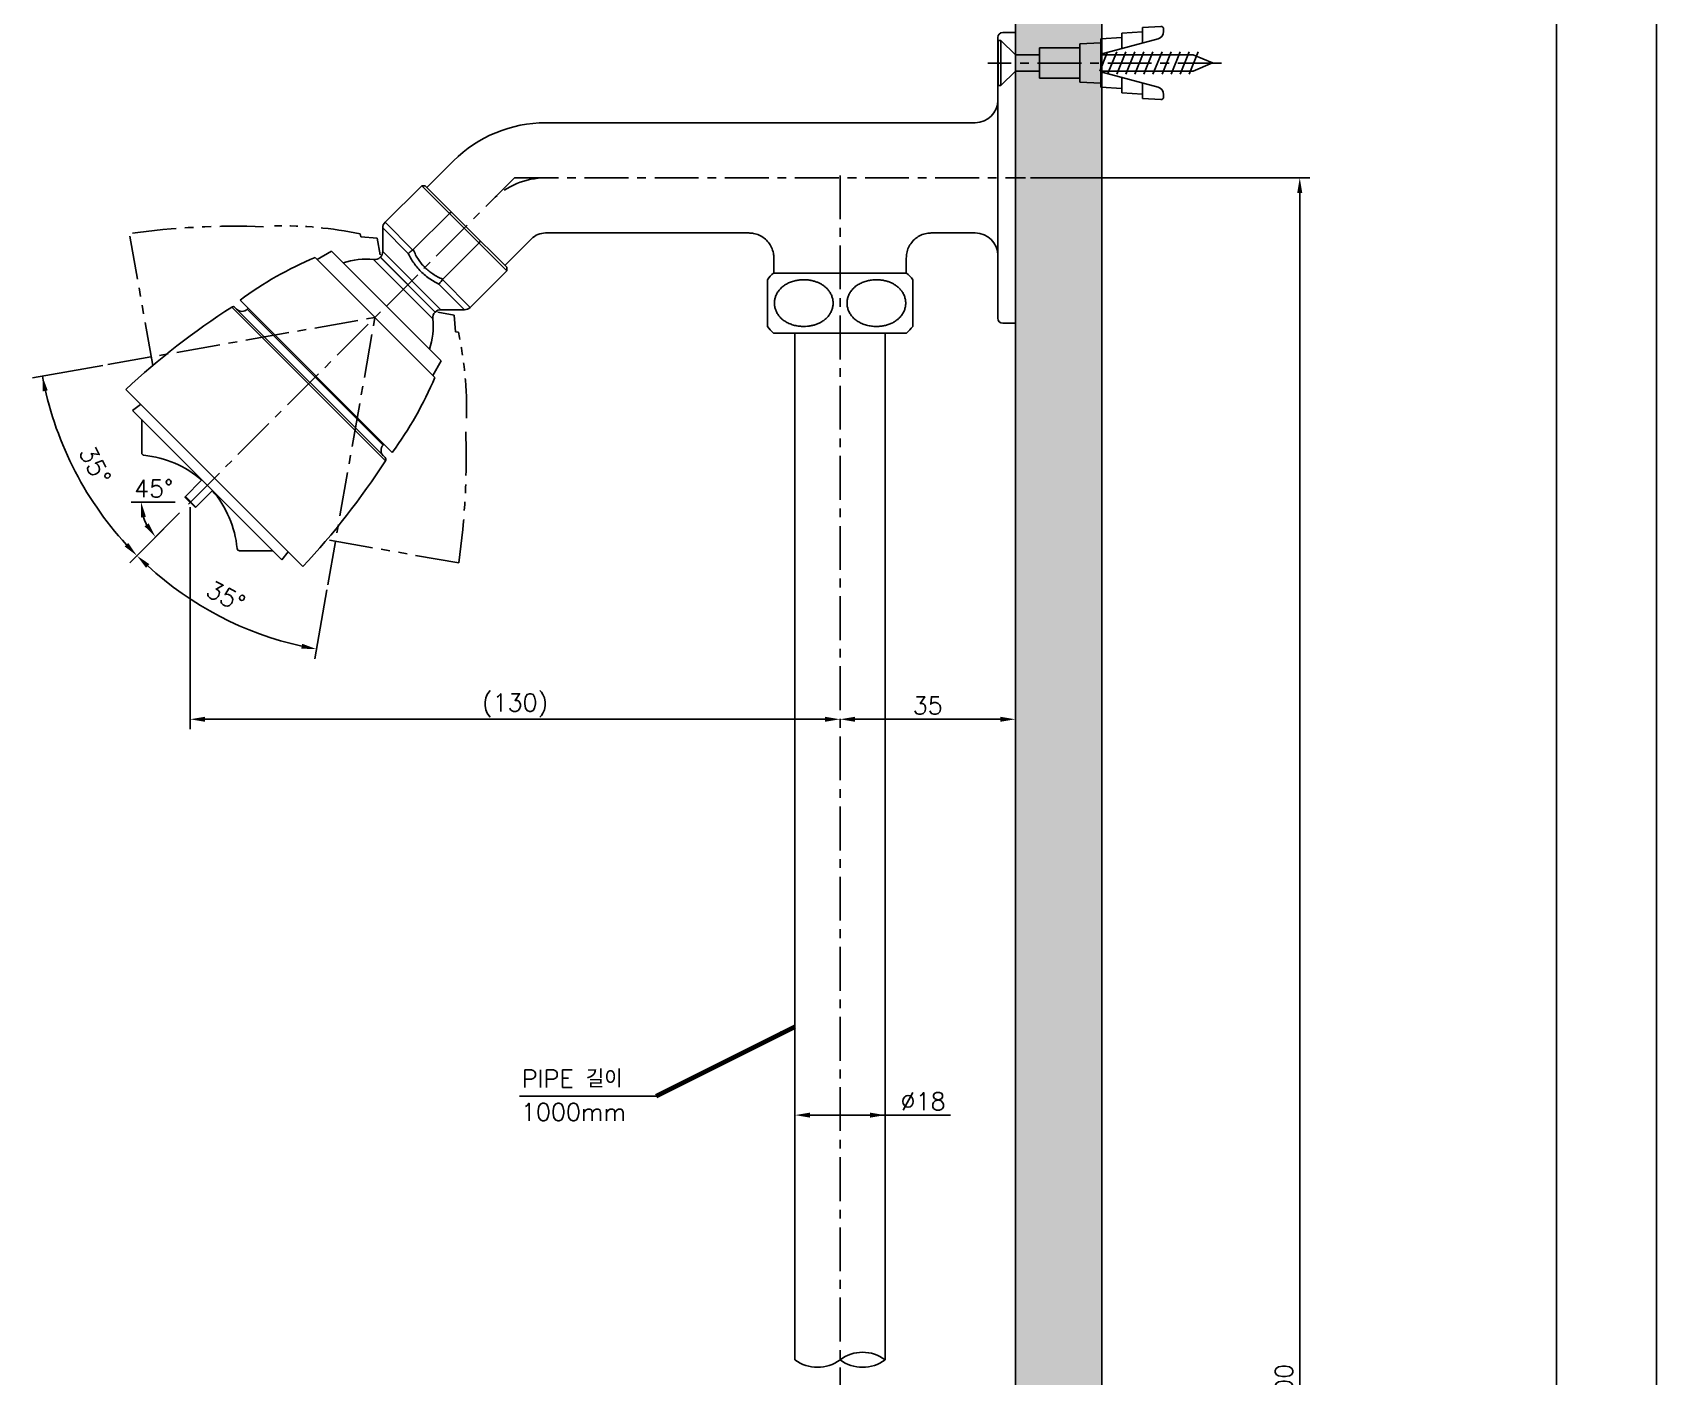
# Model space of a CAD drawing. Extents: x -7342 to 109, y -2599 to 214.
# Drawn here: x -4203.1 to -3878.9, y -2161.3 to -1893 of the extents above; entities that cross this region are included whole.
import ezdxf

# ---------------------------------------------------------------- set-up
doc = ezdxf.new("R2010")
doc.units = 0
doc.header["$LTSCALE"] = 7
doc.linetypes.add('CENTER', pattern=[2, 1.25, -0.25, 0.25, -0.25])
doc.linetypes.add('PHANTOM', pattern=[2.5, 1.25, -0.25, 0.25, -0.25, 0.25, -0.25])
doc.layers.get('0').update_dxf_attribs({"color": 2, "linetype": 'CONTINUOUS'})
for name, color, linetype in [('CL', 1, 'CENTER'), ('D', 2, 'CONTINUOUS'), ('DIM', 2, 'CONTINUOUS'), ('DWG', 7, 'CONTINUOUS'), ('HT', 3, 'CONTINUOUS'), ('PH', 3, 'PHANTOM'), ('TXT', 4, 'CONTINUOUS')]:
    doc.layers.add(name, color=color, linetype=linetype)
doc.styles.add('GHS', font='ROMANS.shx', dxfattribs={"bigfont": 'GHS.shx'})
doc.dimstyles.new('STANDARD$7', dxfattribs={"dimtxt": 3.5, "dimasz": 3, "dimexe": 1, "dimexo": 1, "dimgap": 1, "dimtad": 3, "dimdec": 4, "dimzin": 0, "dimdsep": 46, "dimtxsty": 'GHS', "dimcen": 1, "dimclrd": 2, "dimclre": 256, "dimclrt": 2, "dimadec": 4, "dimazin": 0, "dimtfac": 1, "dimtdec": 4, "dimtmove": 2, "dimatfit": 2, "dimfxl": 1, "dimtolj": 1, "dimtzin": 0, "dimlwd": -1, "dimlwe": -1, "dimarcsym": 0})

# ---------------------------------------------------------------- blocks, each defined once
blk = doc.blocks.new('BORDER')
blk.add_line((0, 0), (1, 0))
blk = doc.blocks.new('S')
at = {"layer": 'DWG', "color": 2}
for p, q in [((5592.17, 3275.28), (5596.35, 3275.51)), ((5592.17, 3274.41), (5592.17, 3275.28)), ((5596.35, 3276.4), (5600.01, 3276.61)), ((5596.35, 3275.51), (5596.35, 3276.4)), ((5596.35, 3275.51), (5596.35, 3273.32)), ((5600.54, 3276.11), (5600.54, 3275.6)), ((5568.04, 3273.82), (5567.54, 3273.82)), ((5567.54, 3264.82), (5567.54, 3273.82)), ((5568.04, 3273.82), (5568.04, 3269.32)), ((5568.04, 3273.82), (5570.94, 3270.92)), ((5583.79, 3272.32), (5575.79, 3272.32)), ((5575.79, 3272.32), (5575.79, 3269.32)), ((5583.79, 3273.12), (5587.98, 3273.36)), ((5583.79, 3272.32), (5583.79, 3273.12)), ((5583.79, 3266.32), (5583.79, 3272.32)), ((5587.98, 3274.17), (5592.17, 3274.41)), ((5587.98, 3273.36), (5587.98, 3274.17)), ((5599.43, 3274.15), (5587.98, 3271.06)), ((5587.98, 3273.36), (5587.98, 3269.32)), ((5592.17, 3274.41), (5592.17, 3272.19)), ((5568.04, 3264.82), (5568.04, 3269.32)), ((5570.94, 3270.92), (5575.79, 3270.92)), ((5570.94, 3270.92), (5570.94, 3267.72)), ((5575.79, 3266.32), (5575.79, 3269.32)), ((5587.82, 3267.72), (5589.37, 3271.57)), ((5587.98, 3270.92), (5606.46, 3270.92)), ((5587.98, 3265.28), (5587.98, 3269.32)), ((5589.37, 3267.07), (5591.18, 3271.57)), ((5591.18, 3267.07), (5592.99, 3271.57)), ((5592.99, 3267.07), (5594.8, 3271.57)), ((5594.8, 3267.07), (5596.61, 3271.57)), ((5596.61, 3267.07), (5598.42, 3271.57)), ((5598.42, 3267.07), (5600.23, 3271.57)), ((5600.23, 3267.07), (5602.04, 3271.57)), ((5602.04, 3267.07), (5603.85, 3271.57)), ((5603.85, 3267.07), (5605.66, 3271.57)), ((5605.66, 3267.07), (5607.47, 3271.57)), ((5610.33, 3269.33), (5606.46, 3270.92)), ((5610.33, 3269.33), (5606.47, 3267.72)), ((5568.04, 3264.82), (5570.94, 3267.72)), ((5570.94, 3267.72), (5575.79, 3267.72)), ((5583.79, 3266.32), (5575.79, 3266.32)), ((5583.79, 3266.32), (5583.79, 3265.52)), ((5583.79, 3265.52), (5587.98, 3265.28)), ((5587.98, 3267.72), (5606.46, 3267.72)), ((5599.43, 3264.49), (5587.98, 3267.59)), ((5587.98, 3265.28), (5587.98, 3264.47)), ((5592.17, 3264.23), (5592.17, 3266.45)), ((5596.35, 3263.13), (5596.35, 3265.32)), ((5567.54, 3264.82), (5568.04, 3264.82)), ((5587.98, 3264.47), (5592.17, 3264.23)), ((5592.17, 3264.23), (5592.17, 3263.37)), ((5592.17, 3263.37), (5596.35, 3263.13)), ((5596.35, 3263.13), (5596.35, 3262.24)), ((5596.35, 3262.24), (5600.01, 3262.03)), ((5600.54, 3263.04), (5600.54, 3262.53))]:
    blk.add_line(p, q, dxfattribs=at)
for centre, radius, start, end in [((5599.04, 3275.6), 1.5, 285.1209, 0.0005), ((5600.04, 3276.11), 0.5, 0.0005, 93.2254), ((5599.04, 3263.04), 1.5, 0.0005, 74.8801), ((5600.04, 3262.53), 0.5, 266.7756, 0.0005)]:
    blk.add_arc(centre, radius, start, end, dxfattribs=at)

msp = doc.modelspace()

# ---------------------------------------------------------------- hatches: boundary and pattern name
at = {"layer": 'HT'}
h = msp.add_hatch(dxfattribs=at)
h.set_pattern_fill('AR-CONC', color=256, scale=2, style=0)
h.set_pattern_definition([(50, (-9474.663, -6859.425), (14.345204, -1.255043), [1.5, -16.5]), (355, (-9474.663, -6859.425), (-2.775027, 15.043843), [1.2, -13.2]), (100.4514, (-9473.467, -6859.53), (11.570188, 13.78879), [1.274804, -14.022842]), (46.1842, (-9474.663, -6855.425), (21.34482, -3.31038), [2.25, -24.75]), (96.6356, (-9472.884, -6855.7), (18.693254, 19.48236), [1.912206, -21.03426]), (351.1842, (-9474.663, -6855.425), (18.69324, 19.48237), [1.8, -19.8]), (21, (-9472.663, -6856.425), (11.938141, -8.052378), [1.5, -16.5]), (326, (-9472.663, -6856.425), (4.866307, 14.503), [1.2, -13.2]), (71.4514, (-9471.668, -6857.096), (16.804453, 6.45061), [1.274804, -14.022842]), (37.5, (-9474.663, -6859.425), (0.243197, 6.657877), [0, -13.04, 0, -13.4, 0, -13.25]), (7.5, (-9474.663, -6859.425), (5.261391, 7.888234), [0, -7.64, 0, -12.74, 0, -5.05]), (327.5, (-9479.123, -6859.425), (10.6764487, -0.4510974), [0, -5, 0, -15.6, 0, -20.7]), (317.5, (-9481.123, -6859.425), (11.663723, 2.0021), [0, -6.5, 0, -10.36, 0, -14.7])])
h.paths.add_polyline_path([(-4006.88907, -2559.38836), (-3989.60816, -2559.38836), (-3989.60816, -1860.02057), (-4006.88907, -1860.02057)])

# ---------------------------------------------------------------- linework, layer by layer
at = {"layer": 'CL'}
for p, q in [((-3965.70147, -1899.09992), (-4012.38907, -1899.09992)), ((-4172.00831, -1987.14762), (-4106.88907, -1922.02838)), ((-4106.88907, -1922.02838), (-4004.88907, -1922.02838)), ((-4041.88907, -1921.52838), (-4041.88907, -2419.88336)), ((-4188.11671, -1959.30159), (-4134.75277, -1949.89209)), ((-4144.16228, -2003.25602), (-4134.75277, -1949.89209))]:
    msp.add_line(p, q, dxfattribs=at)
msp.add_arc((-4100.67587, -1937.02838), 15, 90, 135, dxfattribs=at)
at = {"layer": 'D'}
for p, q in [((-4003.88907, -1922.02838), (-3948.11385, -1922.02838)), ((-3950.11385, -2326.89683), (-3950.11385, -1925.02838)), ((-4189.10152, -1959.47524), (-4203.128, -1961.94848)), ((-4174.65118, -1986.79398), (-4183.43298, -1986.79398)), ((-4173.77599, -1988.9153), (-4183.7052, -1998.84451)), ((-4173.77599, -1988.9153), (-4179.9832, -1995.12251)), ((-4144.33592, -2004.24083), (-4146.7743, -2018.06953))]:
    msp.add_line(p, q, dxfattribs=at)
at = {"layer": 'D', "color": 2}
msp.add_line((-4078.61404, -2105.31274), (-4105.85931, -2105.31274), dxfattribs=at)
at = {"layer": 'D'}
for centre, radius, start, end in [((-4133.9559, -1949.09522), 68.35613, 190.5418089, 222.4852127), ((-4171.65467, -1986.79398), 9.77831, 197.6481043, 207.3518957), ((-4134.75277, -1949.89209), 67.22919, 227.556949, 257.443051), ((-4046.38907, -2151.95494), 7.5, 233.1301024, 306.8698976), ((-4037.38907, -2163.95494), 7.5, 53.1301024, 126.8698976), ((-4037.38907, -2151.95494), 7.5, 233.1301024, 306.8698976)]:
    msp.add_arc(centre, radius, start, end, dxfattribs=at)
for points in [[(-3950.61385, -1925.02838), (-3949.61385, -1925.02838), (-3950.11385, -1922.02838)], [(-4201.06303, -1964.64106), (-4200.08227, -1964.44584), (-4201.1583, -1961.60117)], [(-4181.46686, -1989.83518), (-4180.4787, -1989.68178), (-4181.43298, -1986.79398)], [(-4179.93618, -1990.99154), (-4180.74339, -1991.5818), (-4178.56898, -1993.7083)], [(-4184.00402, -1994.91723), (-4184.72647, -1995.60865), (-4182.29099, -1997.4303)], [(-4180.46844, -1999.86512), (-4179.77729, -1999.14241), (-4182.29099, -1997.4303)], [(-4149.27127, -2015.02283), (-4149.46685, -2016.00352), (-4146.427, -2016.09991)]]:
    msp.add_solid(points, dxfattribs=at)
at = {"layer": 'DIM'}
for p, q in [((-4171.65467, -1987.79398), (-4171.65467, -2032.10143)), ((-4006.88907, -2006.73569), (-4006.88907, -2032.10143)), ((-4168.65467, -2030.10143), (-4044.88907, -2030.10143)), ((-4038.88907, -2030.10143), (-4009.88907, -2030.10143)), ((-4047.88907, -2109.11722), (-4019.86445, -2109.11722))]:
    msp.add_line(p, q, dxfattribs=at)
for points in [[(-4168.65467, -2029.60143), (-4168.65467, -2030.60143), (-4171.65467, -2030.10143)], [(-4044.88907, -2029.60143), (-4044.88907, -2030.60143), (-4041.88907, -2030.10143)], [(-4038.88907, -2029.60143), (-4038.88907, -2030.60143), (-4041.88907, -2030.10143)], [(-4009.88907, -2029.60143), (-4009.88907, -2030.60143), (-4006.88907, -2030.10143)], [(-4047.88907, -2108.61722), (-4047.88907, -2109.61722), (-4050.88907, -2109.11722)], [(-4035.88907, -2108.61722), (-4035.88907, -2109.61722), (-4032.88907, -2109.11722)]]:
    msp.add_solid(points, dxfattribs=at)
at = {"layer": 'DWG'}
for p, q in [((-4006.88907, -1893.02838), (-4009.38907, -1893.02838)), ((-4006.88907, -1951.02838), (-4006.88907, -1893.02838)), ((-4010.38907, -1950.02838), (-4010.38907, -1894.02838)), ((-4014.88907, -1911.02838), (-4100.67587, -1911.02838)), ((-4119.06064, -1918.64361), (-4124.36394, -1923.94691)), ((-4132.73415, -1930.9029), (-4125.4246, -1923.59336)), ((-4125.4246, -1923.59336), (-4124.7175, -1923.59336)), ((-4125.4246, -1923.59336), (-4108.45404, -1940.56392)), ((-4124.7175, -1923.59336), (-4116.58577, -1931.72508)), ((-4127.1205, -1936.35431), (-4119.89208, -1929.12588)), ((-4119.47432, -1928.83653), (-4119.89208, -1929.12588)), ((-4128.08943, -1937.14762), (-4133.20278, -1932.03427)), ((-4133.20278, -1936.7192), (-4133.20278, -1932.03427)), ((-4132.73415, -1930.9029), (-4127.20888, -1936.42817)), ((-4116.58577, -1931.72508), (-4108.45404, -1939.85681)), ((-4121.215, -1942.25982), (-4113.98657, -1935.03139)), ((-4113.69721, -1934.61364), (-4113.98657, -1935.03139)), ((-4103.50429, -1934.19996), (-4108.80759, -1939.50326)), ((-4060.10957, -1933.02838), (-4100.67587, -1933.02838)), ((-4014.88907, -1933.02838), (-4023.66857, -1933.02838)), ((-4122.7875, -1961.85736), (-4146.71805, -1937.92681)), ((-4143.44486, -1936.66386), (-4146.32066, -1938.3242)), ((-4121.52455, -1958.58417), (-4143.44486, -1936.66386)), ((-4135.02021, -1938.33866), (-4123.19935, -1950.15953)), ((-4133.70184, -1937.881), (-4133.67141, -1937.85057)), ((-4133.70184, -1937.881), (-4122.74168, -1948.84115)), ((-4133.67141, -1937.85057), (-4122.71125, -1948.81072)), ((-4133.20278, -1936.7192), (-4121.57988, -1948.34209)), ((-4055.10957, -1941.02838), (-4055.10957, -1938.02838)), ((-4028.66857, -1941.02838), (-4028.66857, -1938.02838)), ((-4115.76359, -1947.87346), (-4108.45404, -1940.56392)), ((-4108.45404, -1940.56392), (-4108.45404, -1939.85681)), ((-4055.18053, -1941.02838), (-4028.59761, -1941.02838)), ((-4116.89496, -1948.34209), (-4122.0087, -1943.22835)), ((-4121.28885, -1942.3482), (-4115.76359, -1947.87346)), ((-4056.38907, -1942.36472), (-4056.38907, -1951.69208)), ((-4027.38907, -1951.69207), (-4027.38907, -1942.36472)), ((-4163.34539, -1947.81053), (-4132.67122, -1978.48471)), ((-4162.72113, -1947.87735), (-4132.73804, -1977.86044)), ((-4131.28228, -1976.82718), (-4161.68787, -1946.42159)), ((-4160.05799, -1948.05147), (-4160.24184, -1948.23532)), ((-4133.09601, -1975.38115), (-4160.24184, -1948.23532)), ((-4121.57988, -1948.34209), (-4116.89496, -1948.34209)), ((-4122.74168, -1948.84115), (-4122.71125, -1948.81072)), ((-4006.88907, -1951.02838), (-4009.38907, -1951.02838)), ((-4055.18053, -1953.02838), (-4028.59761, -1953.02838)), ((-4050.88907, -2157.95494), (-4050.88907, -1953.02838)), ((-4032.88907, -2157.95494), (-4032.88907, -1953.02838)), ((-4121.52455, -1958.58417), (-4123.18489, -1961.45997)), ((-4149.14379, -1999.63845), (-4184.49913, -1964.28311)), ((-4183.15563, -1968.45504), (-4181.54266, -1967.23958)), ((-4183.15563, -1968.45504), (-4153.31572, -1998.29494)), ((-4181.31715, -1970.29352), (-4181.31715, -1976.912)), ((-4132.91216, -1975.1973), (-4133.09601, -1975.38115)), ((-4172.7153, -1985.73329), (-4169.29634, -1982.31433)), ((-4170.59401, -1987.85464), (-4172.71533, -1985.73332)), ((-4170.58606, -1987.8467), (-4172.70738, -1985.72538)), ((-4170.48251, -1987.74315), (-4172.60383, -1985.62183)), ((-4170.58603, -1987.84667), (-4167.17502, -1984.43565)), ((-4161.77268, -1996.45647), (-4155.1542, -1996.45647)), ((-4153.31572, -1998.29494), (-4152.10027, -1996.68198))]:
    msp.add_line(p, q, dxfattribs=at)
for centre, radius, start, end in [((-4009.38907, -1894.02838), 1, 90, 180), ((-4014.88907, -1906.52838), 4.5, 270, 0), ((-4100.67587, -1937.02838), 26, 90, 135), ((-4131.60278, -1932.03427), 1.6, 135, 180), ((-4100.67587, -1937.02838), 4, 90, 135), ((-4014.88907, -1937.52838), 4.5, 0, 90), ((-4117.43233, -2006.97278), 75, 112.9841412, 126.1622535), ((-4136.59689, -1951.73621), 13.49, 83.2880719, 109.4557062), ((-4134.83321, -1936.74963), 1.6, 263.2880719, 315), ((-4134.80278, -1936.7192), 1.6, 315, 0), ((-4049.88907, -1947.02838), 8, 131.4096221, 144.4108512), ((-4033.88907, -1947.02838), 8, 35.5891488, 48.5903779), ((-4082.1314, -2073.92273), 150, 122.7808086, 133.0355158), ((-4163.07468, -1948.2309), 0.5, 45, 122.7808086), ((-4161.3025, -1947.17466), 1.5, 225, 315), ((-4121.57988, -1949.94209), 1.6, 90, 135), ((-4116.89496, -1946.74209), 1.6, 270, 315), ((-4136.59689, -1951.73621), 13.49, 340.5442938, 6.7119281), ((-4121.61031, -1949.97252), 1.6, 135, 186.7119281), ((-4049.88907, -1947.02838), 8, 215.6580628, 228.5903779), ((-4033.88907, -1947.02838), 8, 311.4096221, 324.3419372), ((-4009.38907, -1950.02838), 1, 180, 270), ((-4191.83347, -1932.57164), 75, 323.8377465, 337.0158588), ((-4180.81715, -1976.912), 0.5, 180, 264.4356344), ((-4182.87279, -1998.0121), 20.7, 49.1555103, 84.4356344), ((-4132.03535, -1976.44181), 1.5, 135, 225), ((-4133.09159, -1978.21399), 0.5, 327.2191914, 45), ((-4258.78342, -1897.27071), 150, 316.9644842, 327.2191914), ((-4182.87279, -1998.0121), 20.7, 5.5643656, 40.8444897), ((-4161.77268, -1995.95647), 0.5, 185.5643656, 270)]:
    msp.add_arc(centre, radius, start, end, dxfattribs=at)
for points in [[(-4060.10957, -1933.0284), (-4059.1661, -1933.11818), (-4058.03764, -1933.47786), (-4057.02543, -1934.09287), (-4056.18628, -1934.92872), (-4055.56728, -1935.9385), (-4055.20315, -1937.06554), (-4055.10961, -1938.02838)], [(-4028.66853, -1938.02838), (-4028.57499, -1937.06554), (-4028.21086, -1935.93849), (-4027.59186, -1934.92872), (-4026.75271, -1934.09287), (-4025.74051, -1933.47785), (-4024.61204, -1933.11818), (-4023.66857, -1933.0284)], [(-4128.08943, -1937.14762), (-4127.46424, -1938.29481), (-4126.76892, -1939.33527), (-4125.99644, -1940.27971), (-4125.14068, -1941.1355), (-4124.19606, -1941.90815), (-4123.15554, -1942.60353), (-4122.0087, -1943.22835)], [(-4127.20888, -1936.42817), (-4127.5501, -1936.67574), (-4127.84999, -1936.92077), (-4128.0892, -1937.14786)], [(-4127.20888, -1936.42817), (-4127.17881, -1936.40609), (-4127.14929, -1936.38145), (-4127.12048, -1936.35429)], [(-4127.1205, -1936.35431), (-4126.62516, -1937.38796), (-4126.07441, -1938.3198), (-4125.46144, -1939.16045), (-4124.77921, -1939.9185), (-4124.02118, -1940.60071), (-4123.18058, -1941.21366), (-4122.24874, -1941.76443), (-4121.215, -1942.25982)], [(-4121.28885, -1942.3482), (-4121.53642, -1942.68941), (-4121.78146, -1942.9893), (-4122.00854, -1943.22851)], [(-4121.28885, -1942.3482), (-4121.26677, -1942.31813), (-4121.24214, -1942.28861), (-4121.21497, -1942.25979)], [(-4049.10367, -1951.69199), (-4050.01719, -1951.64232), (-4050.96218, -1951.47256), (-4051.87759, -1951.17609), (-4052.69919, -1950.76928), (-4053.3992, -1950.27477), (-4053.97235, -1949.71056), (-4054.41985, -1949.08932), (-4054.74281, -1948.4187), (-4054.9338, -1947.72736), (-4054.99676, -1947.02722), (-4054.93531, -1946.33775), (-4054.74753, -1945.65071), (-4054.42081, -1944.96906), (-4053.94393, -1944.3134), (-4053.31674, -1943.71455), (-4052.5789, -1943.21783), (-4051.76997, -1942.83813), (-4050.93951, -1942.57862), (-4050.10881, -1942.42546), (-4049.28351, -1942.36603), (-4049.00957, -1942.36576)], [(-4043.98149, -1944.7726), (-4043.63026, -1945.40669), (-4043.40264, -1946.06118), (-4043.29256, -1946.73311), (-4043.29955, -1947.40472), (-4043.42012, -1948.06207), (-4043.66137, -1948.71814), (-4044.0364, -1949.36422), (-4044.5512, -1949.97532), (-4045.15393, -1950.48923), (-4045.77864, -1950.88284), (-4046.41582, -1951.18227), (-4047.07073, -1951.40696), (-4047.74148, -1951.5647), (-4048.42088, -1951.65887), (-4049.10367, -1951.69199)], [(-4049.00957, -1942.36576), (-4048.4687, -1942.39361), (-4047.69595, -1942.50067), (-4047.01135, -1942.66713), (-4046.41264, -1942.87579), (-4045.86577, -1943.12757), (-4045.34058, -1943.4376), (-4044.83846, -1943.81618), (-4044.37871, -1944.26323), (-4043.98149, -1944.7726)], [(-4034.67937, -1951.69197), (-4035.61746, -1951.63021), (-4036.5874, -1951.44025), (-4037.52133, -1951.11571), (-4038.34869, -1950.6771), (-4039.0426, -1950.15031), (-4039.59943, -1949.55575), (-4040.02375, -1948.90462), (-4040.31452, -1948.21048), (-4040.4684, -1947.49832), (-4040.48898, -1946.78201), (-4040.38018, -1946.0798), (-4040.1358, -1945.37988), (-4039.74218, -1944.69318), (-4039.18612, -1944.04111), (-4038.48763, -1943.47132), (-4037.69218, -1943.01839), (-4036.84903, -1942.69209), (-4036.00251, -1942.48582), (-4035.15804, -1942.38199), (-4034.59472, -1942.36482)], [(-4029.48149, -1944.7726), (-4029.11171, -1945.44889), (-4028.88153, -1946.14845), (-4028.78479, -1946.86541), (-4028.8197, -1947.57439), (-4028.98427, -1948.27434), (-4029.29227, -1948.97447), (-4029.76018, -1949.65658), (-4030.37309, -1950.26987), (-4031.04587, -1950.74943), (-4031.73927, -1951.10805), (-4032.4528, -1951.37199), (-4033.18624, -1951.55423), (-4033.93043, -1951.65975), (-4034.67937, -1951.69197)], [(-4034.59472, -1942.36482), (-4034.31553, -1942.37141), (-4033.49426, -1942.44967), (-4032.74911, -1942.60116), (-4032.09796, -1942.80431), (-4031.50693, -1943.05629), (-4030.94208, -1943.37163), (-4030.40149, -1943.76327), (-4029.90692, -1944.23216), (-4029.48149, -1944.7726)]]:
    msp.add_spline(points, degree=3, dxfattribs=at)
at = {"layer": 'HT'}
msp.add_lwpolyline([(-4006.88907, -2559.38836), (-3989.60816, -2559.38836), (-3989.60816, -1860.02057), (-4006.88907, -1860.02057)], close=True, dxfattribs=at)
at = {"layer": 'PH'}
for p, q in [((-4179.11195, -1959.49034), (-4183.7559, -1933.15318)), ((-4137.5925, -1933.78717), (-4137.69009, -1933.23371)), ((-4134.28446, -1934.07659), (-4137.5925, -1933.78717)), ((-4133.70551, -1937.35994), (-4134.28446, -1934.07659)), ((-4118.93127, -1949.42483), (-4122.21462, -1948.84589)), ((-4118.93127, -1949.42483), (-4118.64185, -1952.73288)), ((-4118.08839, -1952.83047), (-4118.64185, -1952.73288)), ((-4118.00787, -1998.89627), (-4144.35102, -1994.25126))]:
    msp.add_line(p, q, dxfattribs=at)
for centre, start, end in [((-4162.78786, -2081.68043), 87.7808086, 98.0355158), ((-4266.53511, -1977.92823), 351.9644842, 2.2191914)]:
    msp.add_arc(centre, 150, start, end, dxfattribs=at)
at = {"layer": 'PH', "ltscale": 0.9}
for centre, start, end in [((-4153.30378, -2006.59046), 77.9841412, 91.1622535), ((-4191.44514, -1968.44415), 358.8377465, 12.0158588)]:
    msp.add_arc(centre, 75, start, end, dxfattribs=at)
at = {"layer": 'TXT'}
msp.add_line((-3898.88112, -2576.8362), (-3898.88112, -1820.8362), dxfattribs=at)

# ---------------------------------------------------------------- block references
at = {"xscale": -840, "yscale": 594, "zscale": 840, "rotation": 90}
msp.add_blockref('BORDER', (-3878.88112, -1758.8362), dxfattribs=at)
at = {"layer": 'D'}
msp.add_blockref('S', (-9577.8322, -5168.42018), dxfattribs=at)

# ---------------------------------------------------------------- texts
at = {"color": 2, "ltscale": 0.5, "style": 'GHS'}
for s, p in [('PIPE 길이', (-4105.42755, -2103.60283)), ('1000mm', (-4105.61865, -2110.23331))]:
    msp.add_text(s, height=3.5, dxfattribs=at).set_placement(p)
at = {"layer": 'D', "char_height": 3.5, "attachment_point": 5, "style": 'GHS'}
for s, insert, rotation in [('\\A1;35%%D', (-4190.64477, -1979.38876), 297.5), ('\\A1;35%%D', (-4164.52595, -2005.58172), 332.5), ('\\A1;1000', (-3953.2675, -2164.77624), 90)]:
    msp.add_mtext(s, dxfattribs=dict(at, insert=insert, rotation=rotation))
at = {"layer": 'D', "insert": (-4178.94228, -1984.02317), "char_height": 3.5, "attachment_point": 5, "style": 'GHS'}
msp.add_mtext('\\A1;45%%D', dxfattribs=at)
at = {"layer": 'DIM', "char_height": 3.5, "attachment_point": 5, "style": 'GHS'}
for s, insert in [('(130)', (-4106.77187, -2027.35143)), ('\\A1;35', (-4024.38907, -2027.35143)), ('\\A1;%%C18', (-4025.31582, -2106.36722))]:
    msp.add_mtext(s, dxfattribs=dict(at, insert=insert))

# ---------------------------------------------------------------- leaders
at = {"layer": 'D', "color": 1}
msp.add_leader([(-4050.88907, -2091.46325), (-4078.61404, -2105.31274)], dimstyle='STANDARD$7', override={"dimexe": 2, "dimexo": 1, "dimgap": 1, "dimtad": 0, "dimlfac": 5, "dimcen": -1, "dimclrd": 256, "dimclre": 256, "dimclrt": 256, "dimtix": 1, "dimtofl": 1, "dimtmove": 1, "dimatfit": 2, "dimlwd": 65535, "dimlwe": 65535}, dxfattribs=at)

doc.saveas('drawing.dxf')
